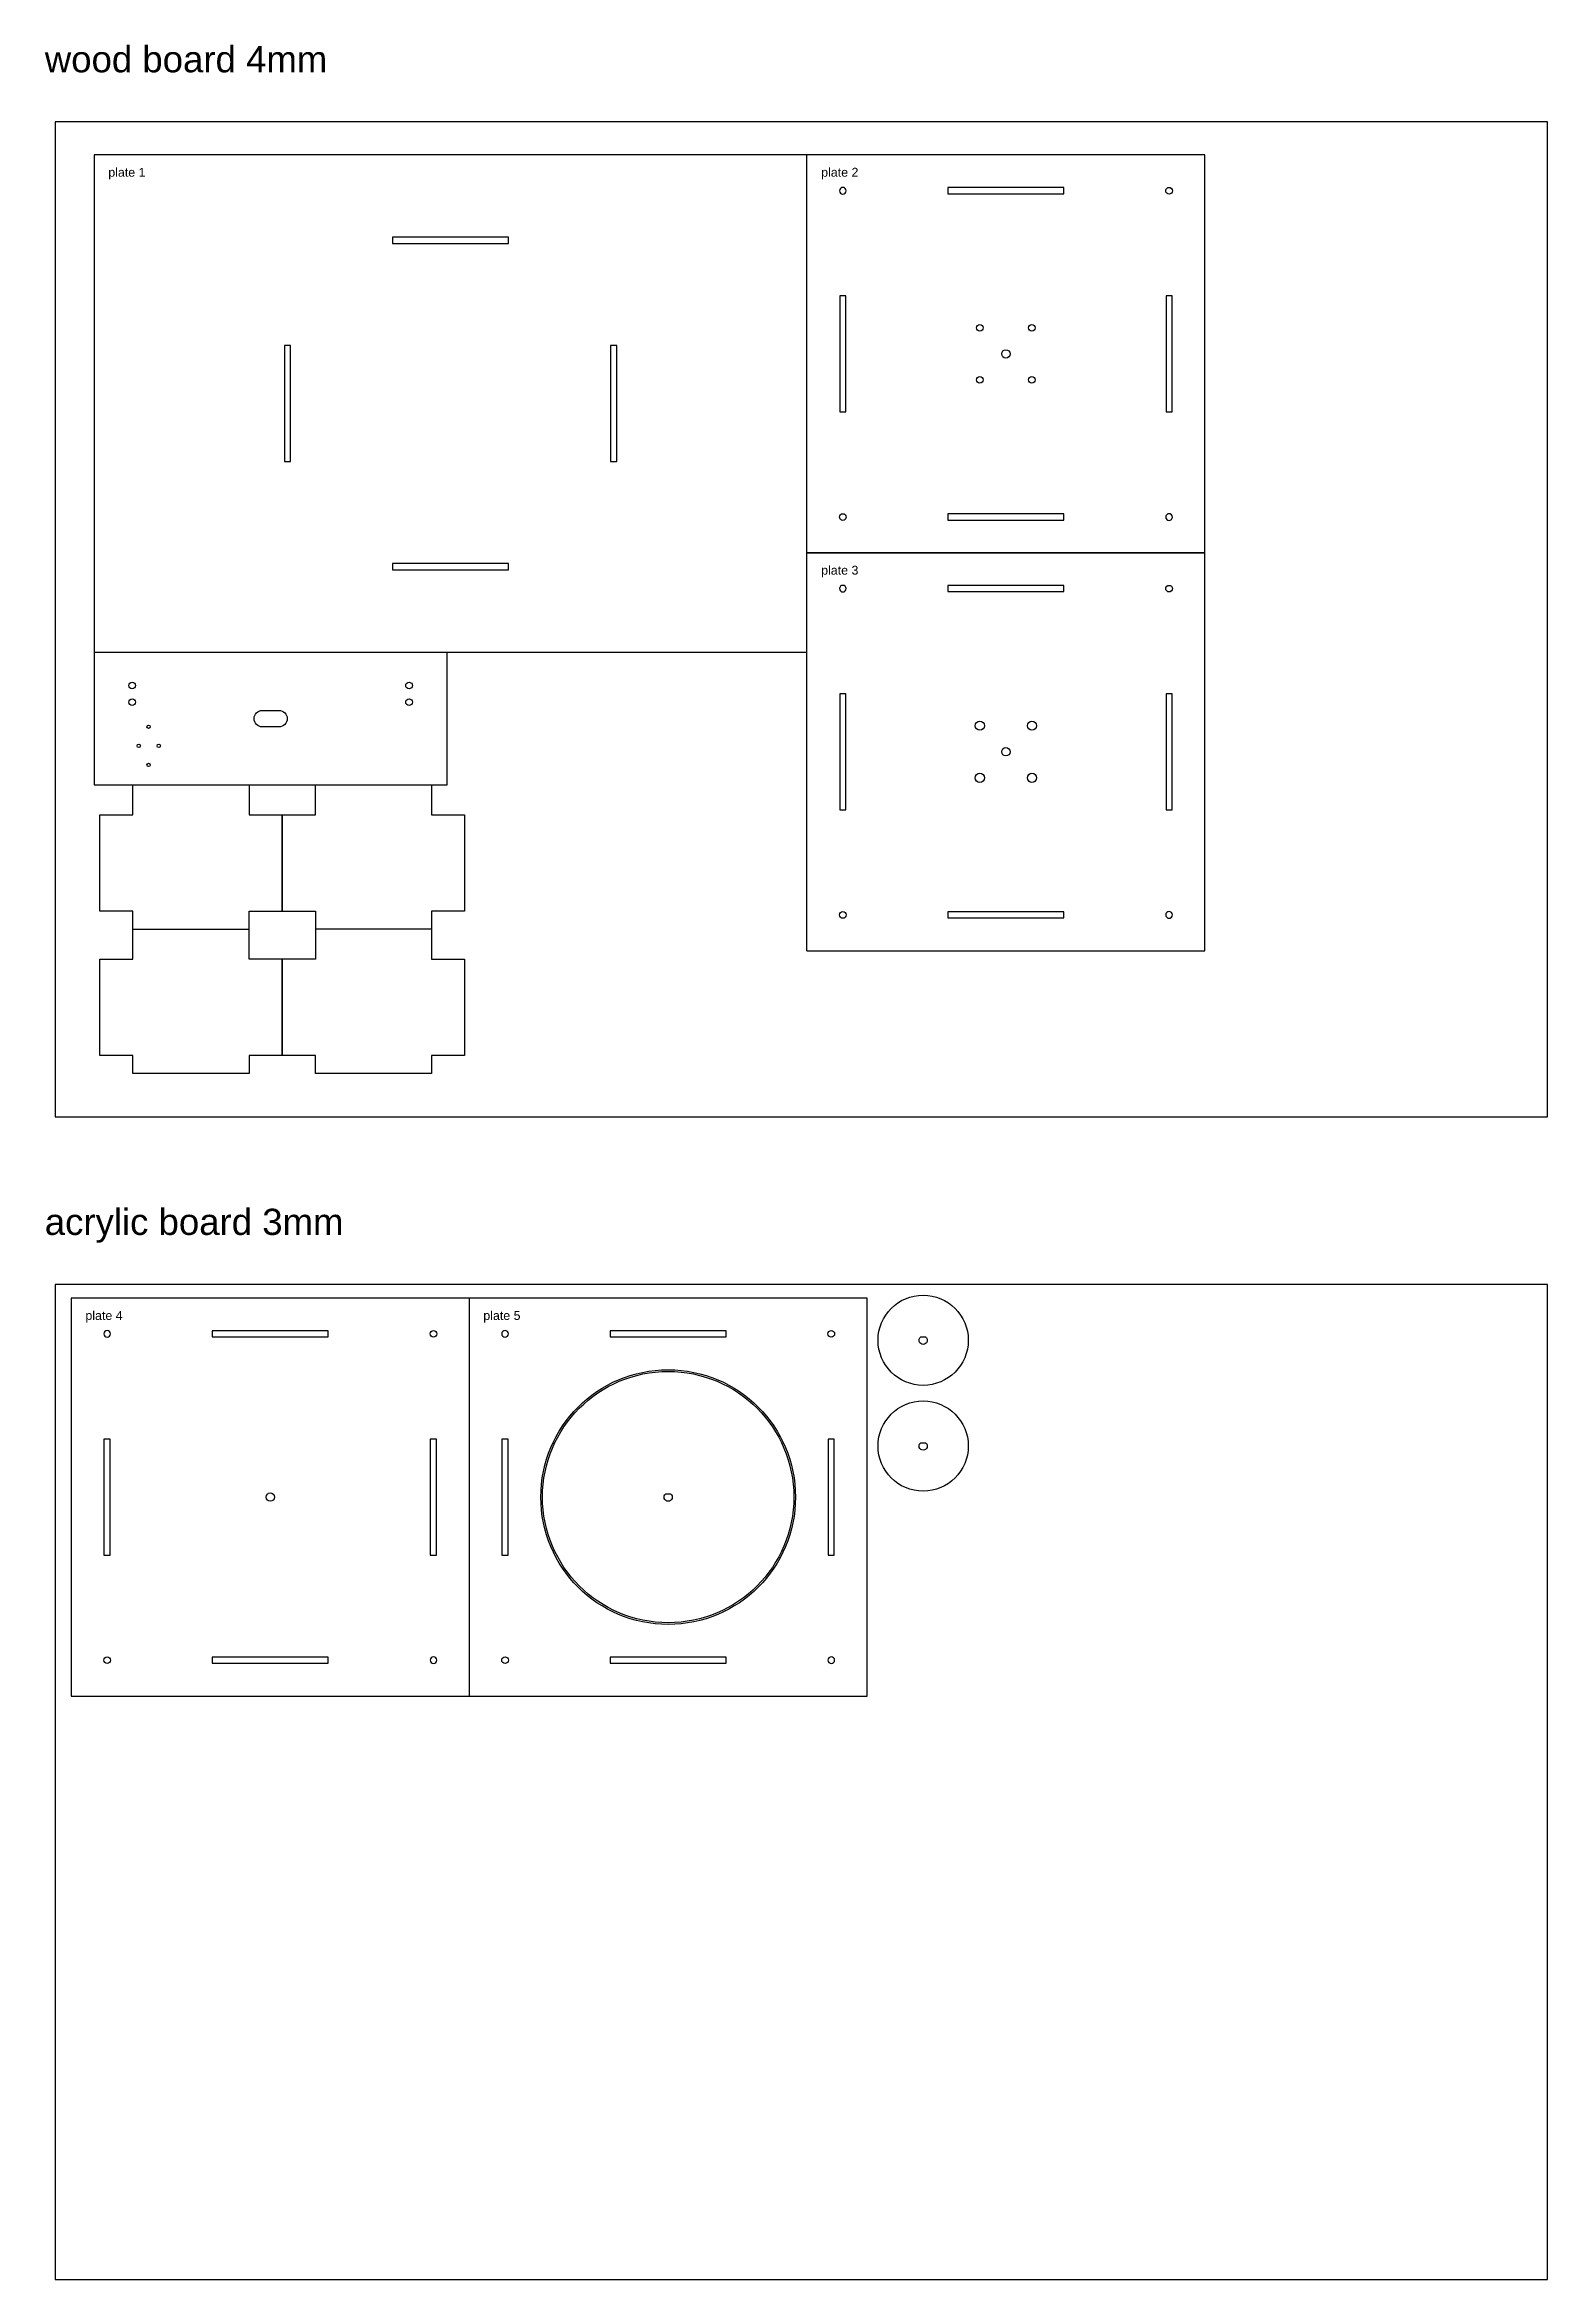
# Model space of a CAD drawing. Header units: millimetres. Extents: x 1446 to 2353, y -1330 to 17.
import ezdxf

# ---------------------------------------------------------------- set-up
doc = ezdxf.new("R2010")
doc.units = ezdxf.units.MM
for name, color, linetype, true_color in [('Default', 18, 'Continuous', 0x000000), ('hatch', 18, 'Continuous', 0x000000), ('Layer 01', 1, 'Continuous', 0xff0000), ('Layer 02', 6, 'Continuous', 0xff00ff), ('Layer 03', 5, 'Continuous', 0x0000ff), ('Layer 04', 3, 'Continuous', 0x00ff00), ('Layer 05', 7, 'Continuous', 0xffffff)]:
    doc.layers.add(name, color=color, linetype=linetype, true_color=true_color)
doc.styles.add('Millimeter Large', font='')
doc.styles.get('Millimeter Large').set_extended_font_data('Arial')

msp = doc.modelspace()

# ---------------------------------------------------------------- linework, layer by layer
at = {"layer": 'Layer 01'}
for p, q in [((1974.7, -762), (1977.7, -762)), ((1974.7, -825.8), (1977.7, -825.8)), ((1820.9, -856.6), (1823.9, -856.6))]:
    msp.add_line(p, q, dxfattribs=at)
for points in [[(1991.1, -68.8), (1991.1, -72.5), (2061.1, -72.5), (2061.1, -68.8)], [(1656.1, -98.8), (1656.1, -102.5), (1726.1, -102.5), (1726.1, -98.8)], [(1925.9, -204.1), (1929.6, -204.1), (1929.6, -134.1), (1925.9, -134.1)], [(2122.7, -204.1), (2126.4, -204.1), (2126.4, -134.1), (2122.7, -134.1)], [(1594.6, -164.1), (1590.9, -164.1), (1590.9, -234.1), (1594.6, -234.1)], [(1791.4, -164.1), (1787.7, -164.1), (1787.7, -234.1), (1791.4, -234.1)], [(1991.1, -265.6), (1991.1, -269.3), (2061.1, -269.3), (2061.1, -265.6)], [(1656.1, -295.6), (1656.1, -299.3), (1726.1, -299.3), (1726.1, -295.6)], [(1991.1, -308.8), (1991.1, -312.5), (2061.1, -312.5), (2061.1, -308.8)], [(1925.9, -444.1), (1929.6, -444.1), (1929.6, -374.1), (1925.9, -374.1)], [(2122.7, -444.1), (2126.4, -444.1), (2126.4, -374.1), (2122.7, -374.1)], [(1991.1, -505.6), (1991.1, -509.3), (2061.1, -509.3), (2061.1, -505.6)], [(1547.4, -758.3), (1547.4, -762), (1617.4, -762), (1617.4, -758.3)], [(1787.4, -758.3), (1787.4, -762), (1857.4, -762), (1857.4, -758.3)], [(1482.1, -893.6), (1485.8, -893.6), (1485.8, -823.6), (1482.1, -823.6)], [(1678.9, -893.6), (1682.6, -893.6), (1682.6, -823.6), (1678.9, -823.6)], [(1722.1, -893.6), (1725.8, -893.6), (1725.8, -823.6), (1722.1, -823.6)], [(1918.9, -893.6), (1922.6, -893.6), (1922.6, -823.6), (1918.9, -823.6)], [(1547.4, -955.1), (1547.4, -958.8), (1617.4, -958.8), (1617.4, -955.1)], [(1787.4, -955.1), (1787.4, -958.8), (1857.4, -958.8), (1857.4, -955.1)]]:
    msp.add_lwpolyline(points, close=True, dxfattribs=at)
for points in [[(1577.6, -384.1), (1587.6, -384.1)], [(1587.6, -394.1), (1577.6, -394.1)]]:
    msp.add_lwpolyline(points, dxfattribs=at)
at = {"layer": 'Layer 01', "extrusion": (0, 0, -1)}
for centre in [(-1927.7, -70.7), (-2124.5, -267.5), (-1927.7, -310.7), (-2124.5, -507.5), (-1484, -760.2), (-1724, -760.2), (-1680.8, -957), (-1920.8, -957)]:
    msp.add_circle(centre, 2, dxfattribs=at)
at = {"layer": 'Layer 01'}
for centre, radius in [((2124.5, -70.7), 2), ((2010.4, -153.4), 2), ((2041.8, -153.4), 2), ((2026.1, -169.1), 2.5), ((2010.4, -184.8), 2), ((2041.8, -184.8), 2), ((1927.7, -267.5), 2), ((2124.5, -310.7), 2), ((1499.1, -369.1), 2), ((1499.1, -379.1), 2), ((1666.1, -369.1), 2), ((1666.1, -379.1), 2), ((2010.4, -393.4), 2.75), ((2041.8, -393.4), 2.75), ((1509, -394), 1), ((1503.1, -405.5), 1), ((1509, -417), 1), ((1515.1, -405.5), 1), ((2026.1, -409.1), 2.5), ((2010.4, -424.8), 2.75), ((2041.8, -424.8), 2.75), ((1927.7, -507.5), 2), ((1680.8, -760.2), 2), ((1920.8, -760.2), 2), ((1582.4, -858.6), 2.5), ((1484, -957), 2), ((1724, -957), 2)]:
    msp.add_circle(centre, radius, dxfattribs=at)
at = {"layer": 'Layer 01', "extrusion": (0, 0, -1)}
for centre, radius, start, end in [((-1577.6, -389.1), 5, 270, 90), ((-1587.6, -389.1), 5, 90, 270), ((-1976.2, -764), 2.5, 126.8699, 53.1301), ((-1976.2, -827.8), 2.5, 126.8699, 53.1301), ((-1822.4, -858.6), 2.5, 126.8699, 53.1301)]:
    msp.add_arc(centre, radius, start, end, dxfattribs=at)
at = {"layer": 'Layer 02'}
for p, q in [((1942.4, -738.6), (1702.4, -738.6)), ((1702.4, -738.6), (1702.4, -978.6)), ((1942.4, -978.6), (1942.4, -738.6)), ((1702.4, -978.6), (1942.4, -978.6))]:
    msp.add_line(p, q, dxfattribs=at)
at = {"layer": 'Layer 03'}
for p, q in [((1476.1, -49.1), (1476.1, -349.1)), ((1906.1, -49.1), (1476.1, -49.1)), ((1906.1, -529.1), (1906.1, -49.1)), ((2146.1, -49.1), (1906.1, -49.1)), ((2146.1, -289.1), (2146.1, -49.1)), ((2146.1, -529.1), (2146.1, -289.1)), ((1476.1, -349.1), (1906.1, -349.1)), ((1499.6, -447.1), (1499.6, -429.1)), ((1679.6, -429.1), (1679.6, -447.1)), ((1479.6, -505.3), (1479.6, -447.1)), ((1479.6, -447.1), (1499.6, -447.1)), ((1679.6, -447.1), (1699.6, -447.1)), ((1699.6, -447.1), (1699.6, -505.3)), ((1499.6, -505.3), (1479.6, -505.3)), ((1499.6, -515.1), (1499.6, -505.3)), ((1569.6, -515.1), (1569.6, -505.3)), ((1569.6, -505.3), (1589.6, -505.3)), ((1589.6, -505.3), (1609.6, -505.3)), ((1609.6, -505.3), (1609.6, -515.1)), ((1699.6, -505.3), (1679.6, -505.3)), ((1679.6, -505.3), (1679.6, -515.1)), ((1499.6, -516.1), (1499.6, -515.1)), ((1499.6, -534.1), (1499.6, -516.1)), ((1499.6, -516.1), (1569.6, -516.1)), ((1569.6, -516.1), (1569.6, -515.1)), ((1609.6, -515.1), (1609.6, -516.1)), ((1679.6, -516.1), (1609.6, -516.1)), ((1679.6, -515.1), (1679.6, -516.1)), ((1679.6, -516.1), (1679.6, -534.1)), ((1479.6, -592.3), (1479.6, -534.1)), ((1479.6, -534.1), (1499.6, -534.1)), ((1679.6, -534.1), (1699.6, -534.1)), ((1699.6, -534.1), (1699.6, -592.3)), ((1906.1, -529.1), (2146.1, -529.1)), ((1499.6, -592.3), (1479.6, -592.3)), ((1499.6, -602.1), (1499.6, -592.3)), ((1589.6, -592.3), (1569.6, -592.3)), ((1569.6, -592.3), (1569.6, -602.1)), ((1609.6, -592.3), (1589.6, -592.3)), ((1609.6, -602.1), (1609.6, -592.3)), ((1699.6, -592.3), (1679.6, -592.3)), ((1679.6, -592.3), (1679.6, -602.1)), ((1499.6, -603.1), (1499.6, -602.1)), ((1569.6, -603.1), (1499.6, -603.1)), ((1569.6, -602.1), (1569.6, -603.1)), ((1609.6, -603.1), (1609.6, -602.1)), ((1679.6, -603.1), (1609.6, -603.1)), ((1679.6, -602.1), (1679.6, -603.1)), ((1702.4, -738.6), (1462.4, -738.6)), ((1462.4, -738.6), (1462.4, -978.6)), ((1462.4, -978.6), (1702.4, -978.6))]:
    msp.add_line(p, q, dxfattribs=at)
msp.add_lwpolyline([(2146.1, -289.1), (1906.1, -289.1)], close=True, dxfattribs=at)
for points in [[(1476.1, -349.1), (1476.1, -429.1), (1689.1, -429.1), (1689.1, -349.1)], [(1569.6, -429.1), (1569.6, -447.1), (1589.6, -447.1), (1609.6, -447.1), (1609.6, -429.1)], [(1609.6, -516.1), (1609.6, -534.1), (1589.6, -534.1), (1569.6, -534.1), (1569.6, -516.1)]]:
    msp.add_lwpolyline(points, dxfattribs=at)
for points in [[(1589.6, -505.3, 0), (1589.6, -447.1, 0)], [(1589.6, -592.3, 0), (1589.6, -534.1, 0)]]:
    msp.add_polyline3d(points, close=True, dxfattribs=at)
for centre, radius in [((1976.2, -764), 27.2), ((1822.4, -858.6), 75.8), ((1976.2, -827.8), 27.2)]:
    msp.add_circle(centre, radius, dxfattribs=at)
at = {"layer": 'Layer 04'}
msp.add_circle((1822.4, -858.6), 76.8, dxfattribs=at)
at = {"layer": 'Layer 05'}
for points in [[(1452.7, -629.2), (2352.7, -629.2), (2352.7, -29.2), (1452.7, -29.2)], [(1452.7, -1330.4), (2352.7, -1330.4), (2352.7, -730.4), (1452.7, -730.4)]]:
    msp.add_lwpolyline(points, close=True, dxfattribs=at)

# ---------------------------------------------------------------- texts
at = {"layer": 'Default', "attachment_point": 1, "style": 'Millimeter Large'}
for s, insert, char_height, width in [('wood board 4mm', (1446.4, 16.5), 15.789, 367.62), ('plate 1', (1484.7, -56.9), 5.35, 52.633), ('plate 2', (1914.7, -56.9), 5.35, 54.552), ('plate 3', (1914.7, -296.9), 5.35, 54.668), ('acrylic board 3mm', (1446.4, -684.7), 15.789, 387.185)]:
    msp.add_mtext(s, dxfattribs=dict(at, insert=insert, char_height=char_height, width=width))
at = {"layer": 'hatch', "char_height": 5.35, "attachment_point": 1, "style": 'Millimeter Large'}
for s, insert, width in [('plate 4', (1470.9, -746.4), 54.61), ('plate 5', (1710.9, -746.4), 54.785)]:
    msp.add_mtext(s, dxfattribs=dict(at, insert=insert, width=width))

doc.saveas('drawing.dxf')
